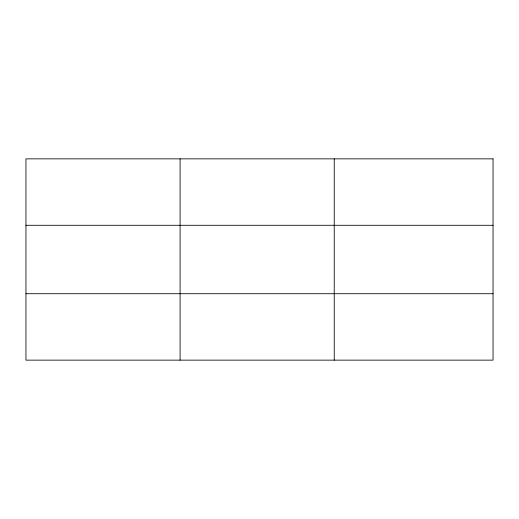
<?xml version="1.0" encoding="UTF-8"?>
<svg xmlns="http://www.w3.org/2000/svg" width="519" height="519" viewBox="0 0 519 519"><rect width="100%" height="100%" fill="white"/><g stroke="black" fill="none" stroke-linecap="round" stroke-linejoin="round"><path stroke-width="0.78" d="M180.093 360.141L180.093 158.859M334.236 360.141L334.236 158.859M25.95 225.285L493.05 225.285M25.95 293.715L493.05 293.715M493.05 158.859L25.95 158.859L25.95 360.141L493.05 360.141L493.05 158.859"/></g></svg>
